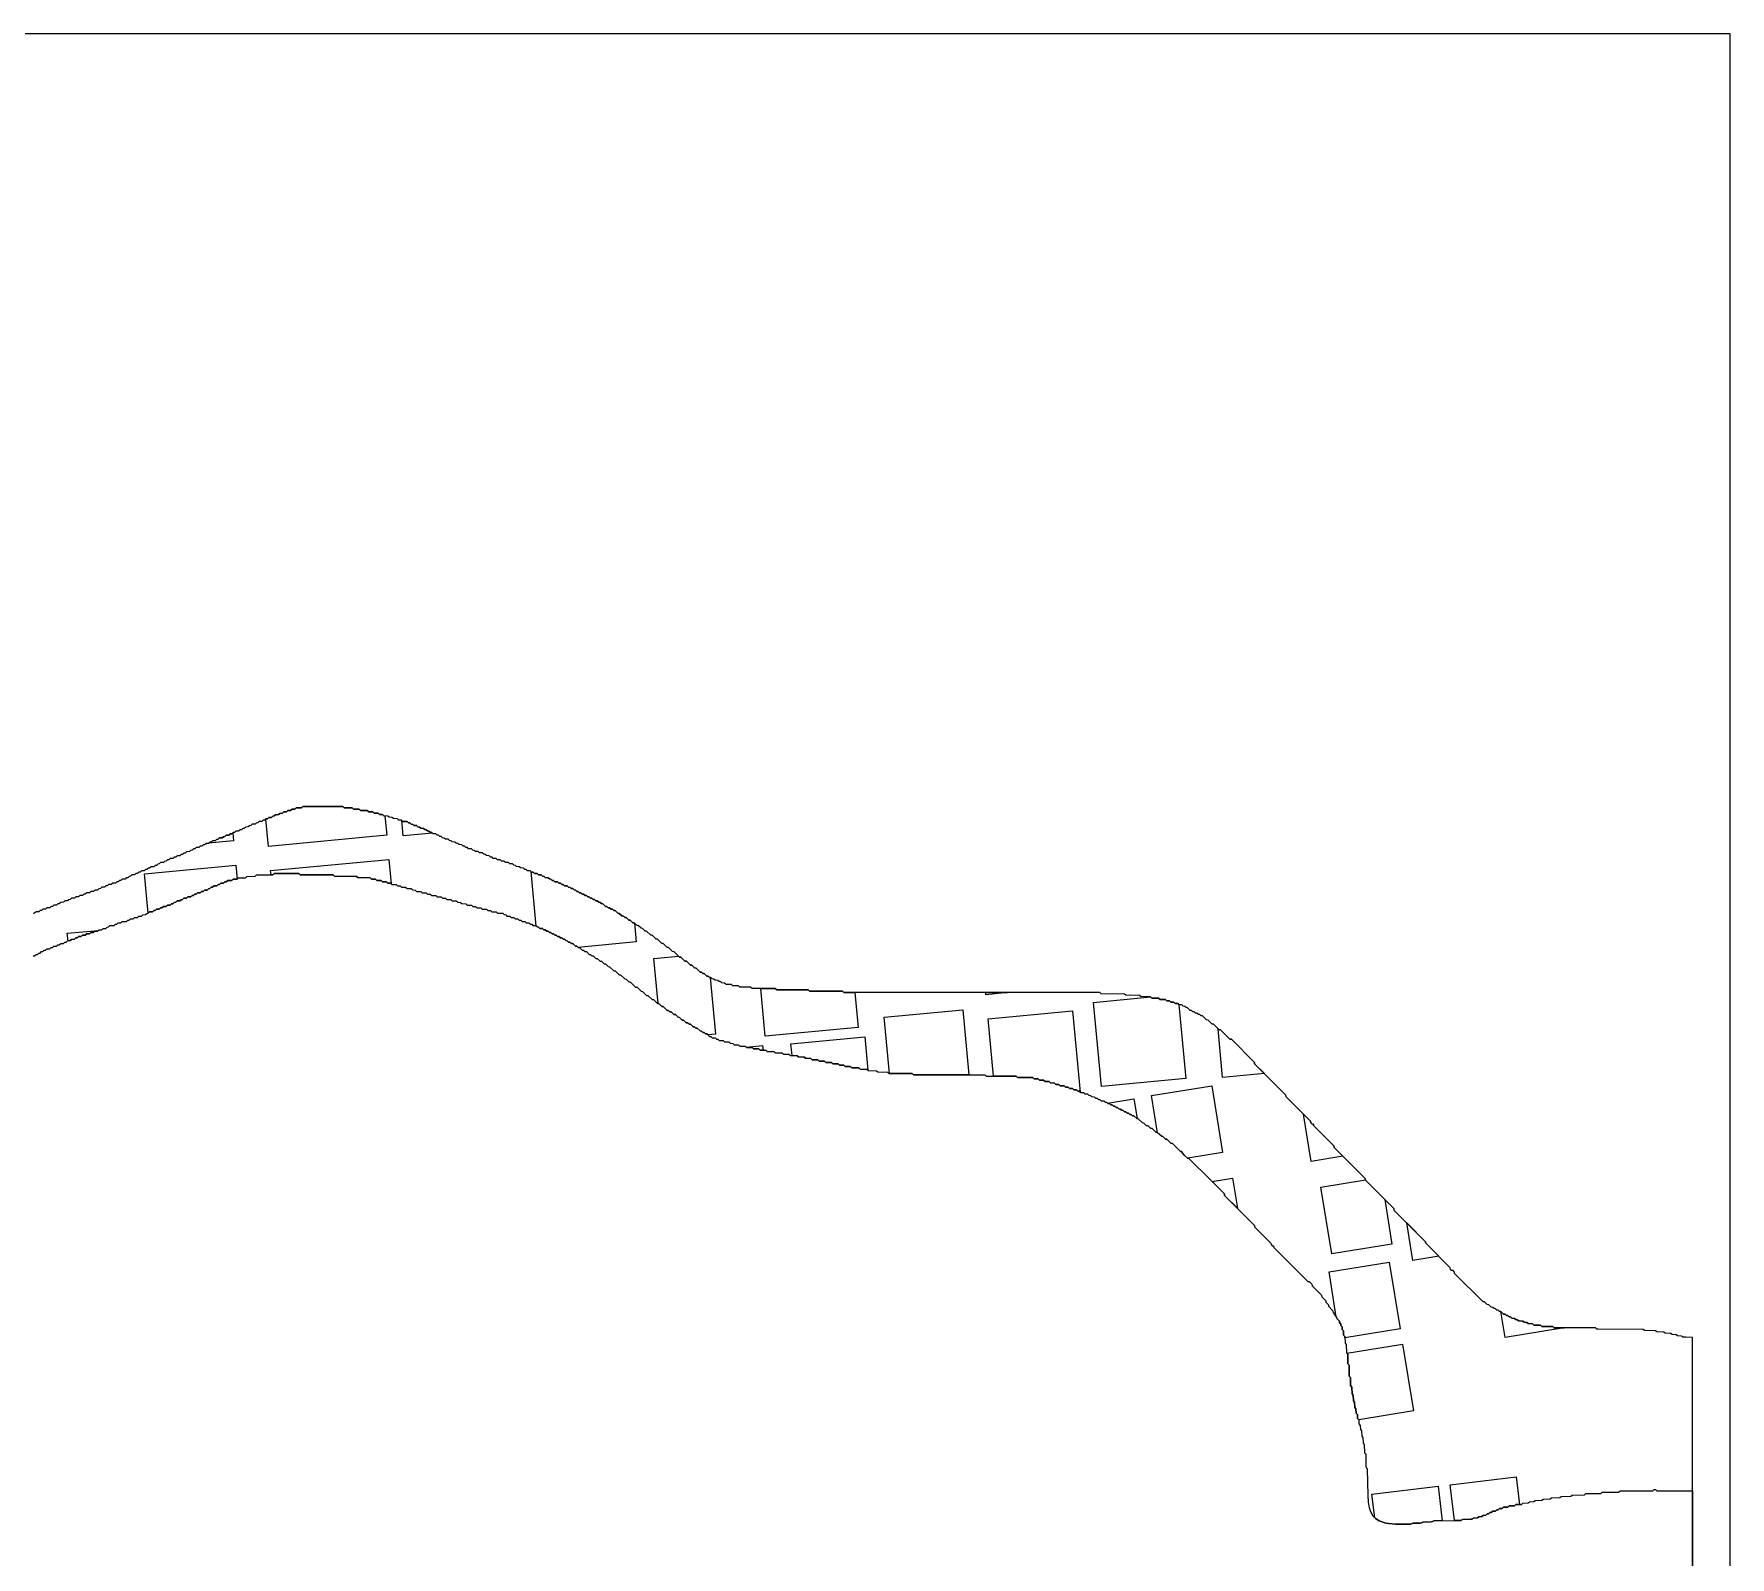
# Model space of a CAD drawing. Header units: millimetres. Extents: x 0 to 1219, y 0 to 1240.
# Drawn here: x 600 to 1219, y 663 to 1219 of the extents above; entities that cross this region are included whole.
import ezdxf

# ---------------------------------------------------------------- set-up
doc = ezdxf.new("R2010")
doc.units = ezdxf.units.MM
for name, color, linetype in [('CUT_OUTER', 1, 'Continuous'), ('ENGRAVE_BLDG_BOX', 5, 'Continuous'), ('ENGRAVE_BLDG_FOOTPRINT', 8, 'Continuous'), ('ENGRAVE_NEXT', 3, 'Continuous'), ('SHEET_EDGE', 7, 'Continuous')]:
    doc.layers.add(name, color=color, linetype=linetype)

msp = doc.modelspace()

# ---------------------------------------------------------------- linework, layer by layer
at = {"layer": 'CUT_OUTER'}
msp.add_lwpolyline([(1205.5, 276.94), (1205.5, 743.14), (1203, 743.15), (1202, 743.23), (1201.72, 743.5), (1201.5, 743.61), (1200, 743.69), (1199.5, 744.09), (1198, 744.17), (1197.5, 744.58), (1195.5, 744.65), (1195, 745.07), (1192.5, 745.14), (1192, 745.56), (1188, 745.63), (1187.5, 746.06), (1171, 746.09), (1170.5, 746.12), (1170, 746.56), (1155.5, 746.6), (1155, 746.64), (1154.5, 747.06), (1150.5, 747.14), (1150, 747.57), (1147.5, 747.65), (1147, 748.07), (1145.5, 748.15), (1145, 748.58), (1144, 748.64), (1143.5, 749.07), (1142, 749.16), (1141.5, 749.59), (1141, 749.63), (1140.5, 750.08), (1139.5, 750.15), (1139, 750.59), (1138.5, 750.64), (1138, 751.09), (1137.5, 751.14), (1137, 751.59), (1136.5, 751.64), (1135.5, 752.57), (1135, 752.62), (1134.5, 753.08), (1134, 753.12), (1133.5, 753.58), (1133, 753.63), (1132.5, 754.08), (1132, 754.14), (1131.11, 755), (1131, 755.08), (1130.5, 755.13), (1129.5, 756.08), (1129, 756.14), (1118.59, 766.5), (1118.55, 767), (1118.06, 767.5), (1117.5, 767.61), (1117.11, 768), (1117, 768.57), (1108.08, 777.5), (1108, 778.06), (1096.57, 789.5), (1096.5, 790.05), (1086.06, 800.5), (1086, 801.05), (1074.56, 812.5), (1074.5, 813.05), (1067.06, 820.5), (1067, 821.04), (1066.5, 821.08), (1066.08, 821.5), (1066, 822.05), (1057.07, 831), (1057, 831.55), (1045.57, 843), (1045.5, 843.55), (1037.05, 852), (1036.5, 852.07), (1033.05, 855.5), (1032.5, 855.56), (1030.55, 857.5), (1030, 857.56), (1028.55, 859), (1028, 859.06), (1026.5, 860.53), (1026, 860.56), (1025.5, 861.04), (1025, 861.06), (1024.5, 861.54), (1024, 861.56), (1023.5, 862.04), (1023, 862.06), (1022.5, 862.54), (1022, 862.57), (1021, 863.54), (1020.5, 863.56), (1020.05, 864), (1019.5, 864.05), (1019, 864.53), (1018, 864.56), (1017.5, 865.03), (1016.5, 865.06), (1016, 865.53), (1015, 865.56), (1014.5, 866.03), (1013.5, 866.06), (1013, 866.53), (1011, 866.57), (1010.5, 867.03), (1008, 867.07), (1007.5, 867.53), (1004, 867.58), (1003.5, 868.04), (998.5, 868.08), (998, 868.54), (989.5, 868.58), (989, 869.04), (896, 869.04), (895.5, 869.06), (895, 869.53), (883, 869.55), (882.5, 870.03), (871.5, 870.04), (871, 870.06), (870.5, 870.53), (862, 870.56), (861.5, 871.03), (857.5, 871.06), (857, 871.53), (855, 871.56), (854.5, 872.03), (852.5, 872.07), (852, 872.54), (851, 872.57), (850.56, 873), (850, 873.06), (849.5, 873.53), (848.5, 873.56), (848.06, 874), (847.5, 874.06), (847, 874.54), (846.5, 874.56), (846, 875.04), (845.5, 875.06), (844.5, 876.03), (844, 876.05), (843.5, 876.54), (843, 876.56), (841.54, 878), (841, 878.05), (840, 879.03), (839.5, 879.05), (838.04, 880.5), (837.5, 880.55), (836.03, 882), (835.5, 882.05), (833.53, 884), (833, 884.04), (831.5, 885.53), (831, 885.54), (829.5, 887.03), (829, 887.04), (827.5, 888.52), (827, 888.54), (825.53, 890), (825, 890.04), (823.5, 891.52), (823, 891.54), (822, 892.52), (821.5, 892.54), (820.53, 893.5), (820, 893.54), (819, 894.52), (818.5, 894.54), (817.5, 895.52), (817, 895.54), (816, 896.52), (815.5, 896.54), (815, 897.02), (814.5, 897.04), (813.53, 898), (813, 898.04), (812, 899.02), (811.5, 899.03), (811, 899.52), (810.5, 899.54), (810, 900.02), (809.5, 900.04), (809, 900.52), (808.5, 900.54), (807.5, 901.52), (807, 901.54), (806.5, 902.02), (806, 902.04), (805.5, 902.52), (805, 902.54), (804.5, 903.02), (804, 903.04), (803.5, 903.52), (803, 903.54), (802.5, 904.02), (802, 904.04), (801.5, 904.53), (801, 904.54), (800.5, 905.03), (800, 905.04), (799.5, 905.53), (799, 905.54), (798.5, 906.03), (798, 906.04), (797.5, 906.53), (797, 906.54), (796.5, 907.03), (796, 907.04), (795.54, 907.5), (795, 907.54), (794.5, 908.02), (793.5, 908.05), (793.05, 908.5), (792.5, 908.55), (792, 909.03), (791.5, 909.04), (791, 909.53), (790, 909.55), (789.55, 910), (789, 910.05), (788.5, 910.53), (788, 910.55), (787.5, 911.03), (786.5, 911.05), (786.05, 911.5), (785.5, 911.55), (785, 912.03), (784, 912.06), (783.5, 912.53), (782.5, 912.56), (782.06, 913), (781.5, 913.06), (781, 913.53), (780, 913.56), (779.56, 914), (779, 914.06), (778.5, 914.53), (777.5, 914.57), (777, 915.04), (776, 915.07), (775.57, 915.5), (775, 915.56), (774.5, 916.04), (773.5, 916.07), (773, 916.54), (772, 916.57), (771.5, 917.04), (770.5, 917.08), (770, 917.54), (769, 917.58), (768.5, 918.05), (767.5, 918.09), (767.09, 918.5), (766.5, 918.58), (766, 919.05), (765, 919.09), (764.59, 919.5), (764, 919.58), (763.5, 920.05), (762.5, 920.09), (762, 920.55), (761, 920.6), (760.59, 921), (760, 921.09), (759.5, 921.55), (758.5, 921.6), (758.1, 922), (757.5, 922.09), (757, 922.56), (756.5, 922.59), (756, 923.05), (755, 923.1), (754.6, 923.5), (754, 923.59), (753.5, 924.05), (752.5, 924.1), (752.1, 924.5), (751.5, 924.59), (751, 925.05), (750, 925.1), (749.6, 925.5), (749, 925.6), (748.5, 926.06), (748, 926.09), (747.5, 926.56), (747, 926.59), (746.5, 927.05), (745.5, 927.1), (745.1, 927.5), (744.5, 927.6), (744, 928.06), (743.5, 928.09), (743, 928.56), (742.5, 928.59), (742, 929.05), (741, 929.1), (740.6, 929.5), (740, 929.59), (739.5, 930.05), (738.5, 930.1), (738.1, 930.5), (737.5, 930.59), (737, 931.05), (736.5, 931.08), (736, 931.55), (734.5, 931.59), (734, 932.05), (733, 932.09), (732.5, 932.55), (731, 932.6), (730.5, 933.05), (729.5, 933.09), (729, 933.55), (727.5, 933.59), (727, 934.05), (726, 934.09), (725.5, 934.54), (724, 934.59), (723.5, 935.04), (722, 935.08), (721.5, 935.54), (719, 935.59), (718.5, 936.04), (716.5, 936.08), (716, 936.54), (713, 936.58), (712.5, 937.04), (698, 937.03), (697.5, 936.56), (695.5, 936.53), (695, 936.06), (694, 936.03), (693.5, 935.56), (692.5, 935.53), (692, 935.06), (691, 935.03), (690.5, 934.56), (689.5, 934.53), (689, 934.06), (688, 934.03), (687.5, 933.56), (686.94, 933.5), (686.5, 933.06), (685.5, 933.03), (685, 932.56), (684.5, 932.54), (684, 932.06), (683.44, 932), (683, 931.57), (682, 931.53), (681.5, 931.06), (680.94, 931), (680.5, 930.56), (679.5, 930.53), (679, 930.06), (678.44, 930), (678, 929.56), (677, 929.53), (676.5, 929.05), (676, 929.03), (675.5, 928.56), (674.94, 928.5), (674.5, 928.06), (673.5, 928.03), (673, 927.55), (672.5, 927.53), (672, 927.05), (671.45, 927), (671, 926.56), (670, 926.53), (669.5, 926.05), (668.95, 926), (668.5, 925.55), (667.5, 925.53), (667, 925.05), (666.45, 925), (666, 924.55), (665, 924.53), (664.5, 924.04), (663.96, 924), (663.5, 923.55), (662.5, 923.52), (662, 923.04), (661.5, 923.03), (661, 922.54), (660.46, 922.5), (660, 922.04), (659, 922.02), (658.5, 921.54), (658, 921.52), (657.5, 921.04), (656.96, 921), (656.5, 920.54), (655.5, 920.52), (655, 920.04), (654.5, 920.02), (654, 919.54), (653.46, 919.5), (653, 919.04), (652, 919.02), (651.5, 918.53), (650.97, 918.5), (650.5, 918.04), (649.5, 918.02), (649, 917.53), (648.5, 917.52), (648, 917.03), (647.47, 917), (647, 916.53), (646, 916.52), (645.5, 916.03), (645, 916.02), (644.5, 915.53), (643.97, 915.5), (643.5, 915.03), (642.5, 915.02), (642, 914.53), (641.5, 914.52), (641, 914.03), (640.47, 914), (640, 913.53), (639, 913.52), (638.5, 913.03), (638, 913.02), (637.5, 912.53), (636.97, 912.5), (636.5, 912.03), (635.5, 912.02), (635, 911.53), (634.5, 911.52), (634, 911.03), (633.47, 911), (633, 910.53), (632, 910.52), (631.5, 910.03), (631, 910.02), (630.5, 909.53), (629.97, 909.5), (629.5, 909.03), (628.5, 909.02), (628, 908.53), (627, 908.52), (626.5, 908.03), (625.97, 908), (625.5, 907.53), (624.5, 907.52), (624, 907.03), (623.47, 907), (623, 906.53), (622, 906.52), (621.5, 906.03), (620.5, 906.02), (620, 905.53), (619, 905.52), (618.5, 905.03), (617.97, 905), (617.5, 904.53), (616.5, 904.52), (616, 904.03), (615, 904.02), (614.5, 903.53), (613.5, 903.52), (613, 903.03), (612.47, 903), (612, 902.53), (611, 902.52), (610.5, 902.03), (609.5, 902.02), (609, 901.53), (608.47, 901.5), (608, 901.03), (607, 901.02), (606.5, 900.53), (605.97, 900.5), (605.5, 900.03), (604.5, 900.02), (604, 899.53), (603, 899.51), (602.5, 899.03), (601.97, 899), (601.5, 898.53), (600.5, 898.52), (600, 898.03), (599.47, 898)], dxfattribs=at)
at = {"layer": 'ENGRAVE_BLDG_BOX'}
for points in [[(728.58, 926.5), (685.35, 922.41), (684.4, 932.44), (684.5, 932.54), (685, 932.56), (685.5, 933.03), (686.5, 933.06), (686.94, 933.5), (687.5, 933.56), (688, 934.03), (689, 934.06), (689.5, 934.53), (690.5, 934.56), (691, 935.03), (692, 935.06), (692.5, 935.53), (693.5, 935.56), (694, 936.03), (695, 936.06), (695.5, 936.53), (697.5, 936.56), (698, 937.03), (712.5, 937.04), (713, 936.58), (716, 936.54), (716.5, 936.08), (718.5, 936.04), (719, 935.59), (721.5, 935.54), (722, 935.08), (723.5, 935.04), (724, 934.59), (725.5, 934.54), (726, 934.09), (727, 934.05), (727.5, 933.59), (727.91, 933.58), (728.58, 926.5)], [(734.64, 926.32), (734.1, 931.95), (734.5, 931.59), (736, 931.55), (736.5, 931.08), (737, 931.05), (737.5, 930.59), (738.1, 930.5), (738.5, 930.1), (739.5, 930.05), (740, 929.59), (740.6, 929.5), (741, 929.1), (742, 929.05), (742.5, 928.59), (743, 928.56), (743.5, 928.09), (744, 928.06), (744.5, 927.6), (745.1, 927.5), (745.27, 927.33), (734.64, 926.32)], [(662.46, 923.48), (662.5, 923.52), (663.01, 923.54), (662.46, 923.48)], [(672.67, 924.45), (663.54, 923.59), (663.96, 924), (664.5, 924.04), (665, 924.53), (666, 924.55), (666.45, 925), (667, 925.05), (667.5, 925.53), (668.5, 925.55), (668.95, 926), (669.5, 926.05), (670, 926.53), (671, 926.56), (671.45, 927), (672, 927.05), (672.39, 927.43), (672.67, 924.45)], [(686.18, 913.6), (729.41, 917.69), (730.26, 908.77), (730, 909.02), (729, 909.04), (728.5, 909.52), (727, 909.54), (726.5, 910.02), (725, 910.04), (724.5, 910.52), (723, 910.54), (722.5, 911.02), (718, 911.04), (717.5, 911.52), (709.5, 911.54), (709, 912.02), (697, 912.04), (696.5, 912.52), (687.5, 912.52), (687, 912.04), (686.33, 912.03), (686.18, 913.6)], [(640.12, 912.4), (673.52, 915.56), (673.99, 910.53), (672.5, 910.51), (672, 910.03), (670.5, 910.01), (670, 909.52), (669.47, 909.5), (669, 909.03), (668, 909.02), (667.5, 908.53), (666.97, 908.5), (666.5, 908.03), (665.5, 908.02), (665, 907.53), (664.5, 907.52), (664, 907.03), (663.47, 907), (663, 906.53), (662, 906.52), (661.5, 906.03), (660.97, 906), (660.5, 905.53), (659.5, 905.52), (659, 905.03), (658.5, 905.02), (658, 904.53), (657.47, 904.5), (657, 904.03), (656, 904.02), (655.5, 903.53), (654.5, 903.52), (654, 903.03), (653.47, 903), (653, 902.53), (652, 902.52), (651.5, 902.03), (651, 902.02), (650.5, 901.53), (649.97, 901.5), (649.5, 901.03), (648.5, 901.02), (648, 900.53), (647, 900.52), (646.5, 900.03), (645.97, 900), (645.5, 899.53), (644.5, 899.52), (644, 899.03), (643.47, 899), (643, 898.53), (642, 898.52), (641.5, 898.03), (641.48, 898.03), (640.12, 912.4)], [(781.29, 913.26), (781.5, 913.06), (782.06, 913), (782.5, 912.56), (783.5, 912.53), (784, 912.06), (785, 912.03), (785.5, 911.55), (786.05, 911.5), (786.5, 911.05), (787.5, 911.03), (788, 910.55), (788.5, 910.53), (789, 910.05), (789.55, 910), (790, 909.55), (791, 909.53), (791.5, 909.04), (792, 909.03), (792.5, 908.55), (793.05, 908.5), (793.5, 908.05), (794.5, 908.02), (795, 907.54), (795.54, 907.5), (796, 907.04), (796.5, 907.03), (797, 906.54), (797.5, 906.53), (798, 906.04), (798.5, 906.03), (799, 905.54), (799.5, 905.53), (800, 905.04), (800.5, 905.03), (801, 904.54), (801.5, 904.53), (802, 904.04), (802.5, 904.02), (803, 903.54), (803.5, 903.52), (804, 903.04), (804.5, 903.02), (805, 902.54), (805.5, 902.52), (806, 902.04), (806.5, 902.02), (807, 901.54), (807.5, 901.52), (808.5, 900.54), (809, 900.52), (809.5, 900.04), (810, 900.02), (810.5, 899.54), (811, 899.52), (811.5, 899.03), (812, 899.02), (813, 898.04), (813.53, 898), (814.5, 897.04), (815, 897.02), (815.5, 896.54), (816, 896.52), (817, 895.54), (817.5, 895.52), (818.5, 894.54), (819, 894.52), (819.03, 894.49), (819.69, 887.55), (798.49, 885.54), (798, 886.02), (797.5, 886.03), (796.5, 887.02), (796, 887.03), (795.5, 887.52), (795, 887.53), (794.5, 888.02), (794, 888.03), (793.5, 888.52), (793, 888.53), (792.5, 889.02), (792, 889.03), (791.5, 889.52), (791, 889.53), (790.5, 890.02), (790, 890.03), (789.5, 890.52), (789, 890.53), (788.5, 891.02), (788, 891.03), (787.5, 891.52), (787, 891.53), (786.5, 892.02), (786, 892.03), (785.5, 892.52), (784.5, 892.53), (784.03, 893), (783.5, 893.03), (783.18, 893.35), (781.29, 913.26)], [(611.92, 890.71), (623.27, 891.79), (623, 891.53), (622, 891.51), (621.5, 891.03), (620.5, 891.01), (620, 890.53), (619, 890.51), (618.5, 890.03), (617.5, 890.01), (617, 889.52), (616, 889.51), (615.5, 889.02), (614.98, 889), (614.5, 888.53), (613.5, 888.51), (613, 888.03), (612.18, 888.02), (611.92, 890.71)], [(826.17, 881.51), (835.18, 882.36), (835.5, 882.05), (836.03, 882), (837.5, 880.55), (838.04, 880.5), (839.5, 879.05), (840, 879.03), (841, 878.05), (841.54, 878), (843, 876.56), (843.5, 876.54), (844, 876.05), (844.5, 876.03), (845.5, 875.06), (846, 875.04), (846.5, 874.56), (846.68, 874.55), (848.64, 853.84), (845.95, 853.59), (845.5, 854.02), (845, 854.04), (844.5, 854.52), (844, 854.54), (843.5, 855.03), (843, 855.04), (842, 856.02), (841.5, 856.04), (841, 856.52), (840.5, 856.54), (839.5, 857.52), (839, 857.53), (838.5, 858.02), (838, 858.04), (837.03, 859), (836.5, 859.04), (835.5, 860.02), (835, 860.04), (834, 861.02), (833.5, 861.04), (832.5, 862.02), (832, 862.03), (831.5, 862.52), (831, 862.54), (829.53, 864), (829, 864.03), (828, 865.02), (827.73, 865.03), (826.17, 881.51)], [(900.78, 856.37), (866.81, 853.16), (865.17, 870.55), (870.5, 870.53), (871, 870.06), (871.5, 870.04), (882.5, 870.03), (883, 869.55), (895, 869.53), (895.5, 869.06), (896, 869.04), (899.58, 869.04), (900.78, 856.37)], [(947.43, 868.29), (947.36, 869.04), (955.34, 869.04), (947.43, 868.29)], [(1020.47, 837.67), (989.64, 834.75), (986.73, 865.49), (1007.58, 867.46), (1008, 867.07), (1010.5, 867.03), (1011, 866.57), (1013, 866.53), (1013.5, 866.06), (1014.5, 866.03), (1015, 865.56), (1016, 865.53), (1016.5, 865.06), (1017.5, 865.03), (1017.91, 864.64), (1020.47, 837.67)], [(910.22, 860.1), (938.97, 862.82), (941.22, 839.03), (921.5, 839.04), (921, 839.06), (920.5, 839.53), (912.16, 839.56), (910.22, 860.1)], [(948.26, 859.53), (979.08, 862.45), (981.9, 832.66), (981.56, 833), (981, 833.05), (980.5, 833.53), (979.5, 833.56), (979, 834.03), (978, 834.06), (977.5, 834.53), (976.5, 834.55), (976, 835.03), (974.5, 835.06), (974, 835.53), (973, 835.55), (972.5, 836.03), (971, 836.05), (970.5, 836.53), (969, 836.55), (968.5, 837.03), (967, 837.05), (966.5, 837.53), (965, 837.55), (964.5, 838.02), (959, 838.05), (958.5, 838.53), (950.24, 838.55), (948.26, 859.53)], [(1033.88, 838.01), (1032.19, 855.87), (1032.5, 855.56), (1033.05, 855.5), (1036.5, 852.07), (1037.05, 852), (1045.5, 843.55), (1045.57, 843), (1049.11, 839.45), (1033.88, 838.01)], [(865.88, 849.75), (866.05, 848.03), (865, 848.04), (864.5, 848.52), (862.5, 848.54), (862, 849.02), (860, 849.04), (859.86, 849.18), (865.88, 849.75)], [(876.22, 850.4), (903.17, 852.95), (904.32, 840.72), (904, 841.03), (901.5, 841.05), (901, 841.53), (898.5, 841.55), (898, 842.03), (896, 842.05), (895.5, 842.53), (894, 842.55), (893.5, 843.02), (891.5, 843.05), (891, 843.52), (889, 843.55), (888.5, 844.02), (886.5, 844.05), (886, 844.52), (884, 844.55), (883.5, 845.02), (881.5, 845.05), (881, 845.52), (879, 845.54), (878.5, 846.02), (876.63, 846.04), (876.22, 850.4)], [(1001.47, 830.24), (1002.64, 823.05), (1002.5, 823.06), (1001.5, 824.03), (1001, 824.06), (1000.5, 824.54), (1000, 824.56), (999.5, 825.04), (999, 825.06), (998.5, 825.54), (998, 825.56), (997.5, 826.04), (997, 826.06), (996.5, 826.54), (996, 826.56), (995.5, 827.04), (995, 827.06), (994.5, 827.54), (994, 827.56), (993.5, 828.04), (993, 828.06), (992.5, 828.54), (992, 828.56), (991.87, 828.68), (1001.47, 830.24)], [(1007.94, 831.43), (1029.9, 835), (1033.87, 810.61), (1021.17, 808.55), (1021, 808.57), (1020, 809.56), (1019.06, 810.5), (1019, 811.04), (1018.5, 811.06), (1015.55, 814), (1015, 814.06), (1013.5, 815.54), (1013, 815.56), (1012, 816.54), (1011.5, 816.57), (1010.14, 817.9), (1007.94, 831.43)], [(1066.17, 807.4), (1063.36, 824.7), (1066, 822.05), (1066.08, 821.5), (1066.5, 821.08), (1067, 821.04), (1067.06, 820.5), (1074.5, 813.05), (1074.56, 812.5), (1077.78, 809.28), (1066.17, 807.4)], [(1037.48, 801.27), (1039.26, 790.3), (1034.57, 795), (1034.5, 795.55), (1030, 800.05), (1037.48, 801.27)], [(1095.71, 777.23), (1073.75, 773.66), (1069.78, 798.05), (1086.04, 800.69), (1086.06, 800.5), (1093.07, 793.49), (1095.71, 777.23)], [(1103.35, 771.22), (1101.12, 784.94), (1108, 778.06), (1108.08, 777.5), (1112.82, 772.75), (1103.35, 771.22)], [(1072.73, 767.05), (1094.69, 770.61), (1098.65, 746.22), (1078.54, 742.96), (1078.53, 743.5), (1078.07, 744), (1078.03, 745.5), (1077.56, 746), (1077.53, 747), (1077.05, 747.5), (1077, 748.06), (1076.56, 748.5), (1076.53, 749), (1075.56, 750), (1075.5, 750.55), (1075.39, 750.66), (1072.73, 767.05)], [(1137.05, 743.09), (1135.51, 752.56), (1136.5, 751.64), (1137, 751.59), (1137.5, 751.14), (1138, 751.09), (1138.5, 750.64), (1139, 750.59), (1139.5, 750.15), (1140.5, 750.08), (1141, 749.63), (1141.5, 749.59), (1142, 749.16), (1143.5, 749.07), (1144, 748.64), (1145, 748.58), (1145.5, 748.15), (1147, 748.07), (1147.5, 747.65), (1150, 747.57), (1150.5, 747.14), (1154.5, 747.06), (1155, 746.64), (1155.5, 746.6), (1158.57, 746.59), (1137.05, 743.09)], [(1099.56, 740.66), (1103.52, 716.27), (1083.57, 713.02), (1083.17, 713.5), (1083.08, 715), (1082.66, 715.5), (1082.58, 717), (1082.16, 717.5), (1082.07, 719.5), (1081.65, 720), (1081.57, 722), (1081.14, 722.5), (1081.06, 725), (1080.63, 725.5), (1080.56, 728.5), (1080.12, 729), (1080.05, 733), (1079.6, 733.5), (1079.54, 737), (1079.23, 737.35), (1099.56, 740.66)], [(1088.41, 685.9), (1112.56, 688.78), (1114.07, 676.18), (1111, 676.16), (1110.5, 675.86), (1110, 675.77), (1107, 675.7), (1106.5, 675.44), (1106, 675.33), (1103.5, 675.25), (1102.5, 674.93), (1101, 674.88), (1097, 674.97), (1094.5, 675.14), (1093.5, 675.31), (1091, 676.18), (1089.69, 677), (1089.44, 677.27), (1088.41, 685.9)], [(1116.96, 689.3), (1141.11, 692.18), (1142.31, 682.13), (1141, 682.08), (1140.5, 681.66), (1138.5, 681.58), (1138, 681.16), (1136.5, 681.08), (1136, 680.66), (1135, 680.59), (1134.5, 680.16), (1134, 680.11), (1133.5, 679.69), (1132.5, 679.6), (1132, 679.18), (1131.5, 679.12), (1131, 678.71), (1130.5, 678.63), (1130, 678.24), (1129, 678.13), (1128.5, 677.75), (1127.5, 677.64), (1127, 677.27), (1125.5, 677.14), (1125.21, 677), (1125, 676.79), (1124.5, 676.71), (1121.5, 676.64), (1121.2, 676.5), (1121, 676.3), (1120.5, 676.22), (1118.52, 676.21), (1116.96, 689.3)]]:
    msp.add_lwpolyline(points, close=True, dxfattribs=at)
at = {"layer": 'ENGRAVE_BLDG_FOOTPRINT'}
for points in [[(728.58, 926.5), (685.35, 922.41), (684.4, 932.44), (684.5, 932.54), (685, 932.56), (685.5, 933.03), (686.5, 933.06), (686.94, 933.5), (687.5, 933.56), (688, 934.03), (689, 934.06), (689.5, 934.53), (690.5, 934.56), (691, 935.03), (692, 935.06), (692.5, 935.53), (693.5, 935.56), (694, 936.03), (695, 936.06), (695.5, 936.53), (697.5, 936.56), (698, 937.03), (712.5, 937.04), (713, 936.58), (716, 936.54), (716.5, 936.08), (718.5, 936.04), (719, 935.59), (721.5, 935.54), (722, 935.08), (723.5, 935.04), (724, 934.59), (725.5, 934.54), (726, 934.09), (727, 934.05), (727.5, 933.59), (727.91, 933.58), (728.58, 926.5)], [(734.64, 926.32), (734.1, 931.95), (734.5, 931.59), (736, 931.55), (736.5, 931.08), (737, 931.05), (737.5, 930.59), (738.1, 930.5), (738.5, 930.1), (739.5, 930.05), (740, 929.59), (740.6, 929.5), (741, 929.1), (742, 929.05), (742.5, 928.59), (743, 928.56), (743.5, 928.09), (744, 928.06), (744.5, 927.6), (745.1, 927.5), (745.27, 927.33), (734.64, 926.32)], [(662.46, 923.48), (662.5, 923.52), (663.01, 923.54), (662.46, 923.48)], [(672.67, 924.45), (663.54, 923.59), (663.96, 924), (664.5, 924.04), (665, 924.53), (666, 924.55), (666.45, 925), (667, 925.05), (667.5, 925.53), (668.5, 925.55), (668.95, 926), (669.5, 926.05), (670, 926.53), (671, 926.56), (671.45, 927), (672, 927.05), (672.39, 927.43), (672.67, 924.45)], [(730.26, 908.77), (730, 909.02), (729, 909.04), (728.5, 909.52), (727, 909.54), (726.5, 910.02), (725, 910.04), (724.5, 910.52), (723, 910.54), (722.5, 911.02), (718, 911.04), (717.5, 911.52), (709.5, 911.54), (709, 912.02), (697, 912.04), (696.5, 912.52), (687.5, 912.52), (687, 912.04), (686.33, 912.03), (686.18, 913.6), (729.41, 917.69), (730.26, 908.77)], [(640.12, 912.4), (673.52, 915.56), (673.99, 910.53), (672.5, 910.51), (672, 910.03), (670.5, 910.01), (670, 909.52), (669.47, 909.5), (669, 909.03), (668, 909.02), (667.5, 908.53), (666.97, 908.5), (666.5, 908.03), (665.5, 908.02), (665, 907.53), (664.5, 907.52), (664, 907.03), (663.47, 907), (663, 906.53), (662, 906.52), (661.5, 906.03), (660.97, 906), (660.5, 905.53), (659.5, 905.52), (659, 905.03), (658.5, 905.02), (658, 904.53), (657.47, 904.5), (657, 904.03), (656, 904.02), (655.5, 903.53), (654.5, 903.52), (654, 903.03), (653.47, 903), (653, 902.53), (652, 902.52), (651.5, 902.03), (651, 902.02), (650.5, 901.53), (649.97, 901.5), (649.5, 901.03), (648.5, 901.02), (648, 900.53), (647, 900.52), (646.5, 900.03), (645.97, 900), (645.5, 899.53), (644.5, 899.52), (644, 899.03), (643.47, 899), (643, 898.53), (642, 898.52), (641.5, 898.03), (641.48, 898.03), (640.12, 912.4)], [(781.29, 913.26), (781.5, 913.06), (782.06, 913), (782.5, 912.56), (783.5, 912.53), (784, 912.06), (785, 912.03), (785.5, 911.55), (786.05, 911.5), (786.5, 911.05), (787.5, 911.03), (788, 910.55), (788.5, 910.53), (789, 910.05), (789.55, 910), (790, 909.55), (791, 909.53), (791.5, 909.04), (792, 909.03), (792.5, 908.55), (793.05, 908.5), (793.5, 908.05), (794.5, 908.02), (795, 907.54), (795.54, 907.5), (796, 907.04), (796.5, 907.03), (797, 906.54), (797.5, 906.53), (798, 906.04), (798.5, 906.03), (799, 905.54), (799.5, 905.53), (800, 905.04), (800.5, 905.03), (801, 904.54), (801.5, 904.53), (802, 904.04), (802.5, 904.02), (803, 903.54), (803.5, 903.52), (804, 903.04), (804.5, 903.02), (805, 902.54), (805.5, 902.52), (806, 902.04), (806.5, 902.02), (807, 901.54), (807.5, 901.52), (808.5, 900.54), (809, 900.52), (809.5, 900.04), (810, 900.02), (810.5, 899.54), (811, 899.52), (811.5, 899.03), (812, 899.02), (813, 898.04), (813.53, 898), (814.5, 897.04), (815, 897.02), (815.5, 896.54), (816, 896.52), (817, 895.54), (817.5, 895.52), (818.5, 894.54), (819, 894.52), (819.03, 894.49), (819.69, 887.55), (798.49, 885.54), (798, 886.02), (797.5, 886.03), (796.5, 887.02), (796, 887.03), (795.5, 887.52), (795, 887.53), (794.5, 888.02), (794, 888.03), (793.5, 888.52), (793, 888.53), (792.5, 889.02), (792, 889.03), (791.5, 889.52), (791, 889.53), (790.5, 890.02), (790, 890.03), (789.5, 890.52), (789, 890.53), (788.5, 891.02), (788, 891.03), (787.5, 891.52), (787, 891.53), (786.5, 892.02), (786, 892.03), (785.5, 892.52), (784.5, 892.53), (784.03, 893), (783.5, 893.03), (783.18, 893.35), (781.29, 913.26)], [(611.92, 890.71), (623.27, 891.79), (623, 891.53), (622, 891.51), (621.5, 891.03), (620.5, 891.01), (620, 890.53), (619, 890.51), (618.5, 890.03), (617.5, 890.01), (617, 889.52), (616, 889.51), (615.5, 889.02), (614.98, 889), (614.5, 888.53), (613.5, 888.51), (613, 888.03), (612.18, 888.02), (611.92, 890.71)], [(848.64, 853.84), (845.95, 853.59), (845.5, 854.02), (845, 854.04), (844.5, 854.52), (844, 854.54), (843.5, 855.03), (843, 855.04), (842, 856.02), (841.5, 856.04), (841, 856.52), (840.5, 856.54), (839.5, 857.52), (839, 857.53), (838.5, 858.02), (838, 858.04), (837.03, 859), (836.5, 859.04), (835.5, 860.02), (835, 860.04), (834, 861.02), (833.5, 861.04), (832.5, 862.02), (832, 862.03), (831.5, 862.52), (831, 862.54), (829.53, 864), (829, 864.03), (828, 865.02), (827.73, 865.03), (826.17, 881.51), (835.18, 882.36), (835.5, 882.05), (836.03, 882), (837.5, 880.55), (838.04, 880.5), (839.5, 879.05), (840, 879.03), (841, 878.05), (841.54, 878), (843, 876.56), (843.5, 876.54), (844, 876.05), (844.5, 876.03), (845.5, 875.06), (846, 875.04), (846.5, 874.56), (846.68, 874.55), (848.64, 853.84)], [(900.78, 856.37), (866.81, 853.16), (865.17, 870.55), (870.5, 870.53), (871, 870.06), (871.5, 870.04), (882.5, 870.03), (883, 869.55), (895, 869.53), (895.5, 869.06), (896, 869.04), (899.58, 869.04), (900.78, 856.37)], [(947.43, 868.29), (947.36, 869.04), (955.34, 869.04), (947.43, 868.29)], [(1020.47, 837.67), (989.64, 834.75), (986.73, 865.49), (1007.58, 867.46), (1008, 867.07), (1010.5, 867.03), (1011, 866.57), (1013, 866.53), (1013.5, 866.06), (1014.5, 866.03), (1015, 865.56), (1016, 865.53), (1016.5, 865.06), (1017.5, 865.03), (1017.91, 864.64), (1020.47, 837.67)], [(910.22, 860.1), (938.97, 862.82), (941.22, 839.03), (921.5, 839.04), (921, 839.06), (920.5, 839.53), (912.16, 839.56), (910.22, 860.1)], [(948.26, 859.53), (979.08, 862.45), (981.9, 832.66), (981.56, 833), (981, 833.05), (980.5, 833.53), (979.5, 833.56), (979, 834.03), (978, 834.06), (977.5, 834.53), (976.5, 834.55), (976, 835.03), (974.5, 835.06), (974, 835.53), (973, 835.55), (972.5, 836.03), (971, 836.05), (970.5, 836.53), (969, 836.55), (968.5, 837.03), (967, 837.05), (966.5, 837.53), (965, 837.55), (964.5, 838.02), (959, 838.05), (958.5, 838.53), (950.24, 838.55), (948.26, 859.53)], [(1033.88, 838.01), (1032.19, 855.87), (1032.5, 855.56), (1033.05, 855.5), (1036.5, 852.07), (1037.05, 852), (1045.5, 843.55), (1045.57, 843), (1049.11, 839.45), (1033.88, 838.01)], [(865.88, 849.75), (866.05, 848.03), (865, 848.04), (864.5, 848.52), (862.5, 848.54), (862, 849.02), (860, 849.04), (859.86, 849.18), (865.88, 849.75)], [(876.22, 850.4), (903.17, 852.95), (904.32, 840.72), (904, 841.03), (901.5, 841.05), (901, 841.53), (898.5, 841.55), (898, 842.03), (896, 842.05), (895.5, 842.53), (894, 842.55), (893.5, 843.02), (891.5, 843.05), (891, 843.52), (889, 843.55), (888.5, 844.02), (886.5, 844.05), (886, 844.52), (884, 844.55), (883.5, 845.02), (881.5, 845.05), (881, 845.52), (879, 845.54), (878.5, 846.02), (876.63, 846.04), (876.22, 850.4)], [(1001.47, 830.24), (1002.64, 823.05), (1002.5, 823.06), (1001.5, 824.03), (1001, 824.06), (1000.5, 824.54), (1000, 824.56), (999.5, 825.04), (999, 825.06), (998.5, 825.54), (998, 825.56), (997.5, 826.04), (997, 826.06), (996.5, 826.54), (996, 826.56), (995.5, 827.04), (995, 827.06), (994.5, 827.54), (994, 827.56), (993.5, 828.04), (993, 828.06), (992.5, 828.54), (992, 828.56), (991.87, 828.68), (1001.47, 830.24)], [(1029.9, 835), (1033.87, 810.61), (1021.17, 808.55), (1021, 808.57), (1020, 809.56), (1019.06, 810.5), (1019, 811.04), (1018.5, 811.06), (1015.55, 814), (1015, 814.06), (1013.5, 815.54), (1013, 815.56), (1012, 816.54), (1011.5, 816.57), (1010.14, 817.9), (1007.94, 831.43), (1029.9, 835)], [(1066.17, 807.4), (1063.36, 824.7), (1066, 822.05), (1066.08, 821.5), (1066.5, 821.08), (1067, 821.04), (1067.06, 820.5), (1074.5, 813.05), (1074.56, 812.5), (1077.78, 809.28), (1066.17, 807.4)], [(1037.48, 801.27), (1039.26, 790.3), (1034.57, 795), (1034.5, 795.55), (1030, 800.05), (1037.48, 801.27)], [(1086.04, 800.69), (1086.06, 800.5), (1093.07, 793.49), (1095.71, 777.23), (1073.75, 773.66), (1069.78, 798.05), (1086.04, 800.69)], [(1103.35, 771.22), (1101.12, 784.94), (1108, 778.06), (1108.08, 777.5), (1112.82, 772.75), (1103.35, 771.22)], [(1094.69, 770.61), (1098.65, 746.22), (1078.54, 742.96), (1078.53, 743.5), (1078.07, 744), (1078.03, 745.5), (1077.56, 746), (1077.53, 747), (1077.05, 747.5), (1077, 748.06), (1076.56, 748.5), (1076.53, 749), (1075.56, 750), (1075.5, 750.55), (1075.39, 750.66), (1072.73, 767.05), (1094.69, 770.61)], [(1137.05, 743.09), (1135.51, 752.56), (1136.5, 751.64), (1137, 751.59), (1137.5, 751.14), (1138, 751.09), (1138.5, 750.64), (1139, 750.59), (1139.5, 750.15), (1140.5, 750.08), (1141, 749.63), (1141.5, 749.59), (1142, 749.16), (1143.5, 749.07), (1144, 748.64), (1145, 748.58), (1145.5, 748.15), (1147, 748.07), (1147.5, 747.65), (1150, 747.57), (1150.5, 747.14), (1154.5, 747.06), (1155, 746.64), (1155.5, 746.6), (1158.57, 746.59), (1137.05, 743.09)], [(1099.56, 740.66), (1103.52, 716.27), (1083.57, 713.02), (1083.17, 713.5), (1083.08, 715), (1082.66, 715.5), (1082.58, 717), (1082.16, 717.5), (1082.07, 719.5), (1081.65, 720), (1081.57, 722), (1081.14, 722.5), (1081.06, 725), (1080.63, 725.5), (1080.56, 728.5), (1080.12, 729), (1080.05, 733), (1079.6, 733.5), (1079.54, 737), (1079.23, 737.35), (1099.56, 740.66)], [(1088.41, 685.9), (1112.56, 688.78), (1114.07, 676.18), (1111, 676.16), (1110.5, 675.86), (1110, 675.77), (1107, 675.7), (1106.5, 675.44), (1106, 675.33), (1103.5, 675.25), (1102.5, 674.93), (1101, 674.88), (1097, 674.97), (1094.5, 675.14), (1093.5, 675.31), (1091, 676.18), (1089.69, 677), (1089.44, 677.27), (1088.41, 685.9)], [(1116.96, 689.3), (1141.11, 692.18), (1142.31, 682.13), (1141, 682.08), (1140.5, 681.66), (1138.5, 681.58), (1138, 681.16), (1136.5, 681.08), (1136, 680.66), (1135, 680.59), (1134.5, 680.16), (1134, 680.11), (1133.5, 679.69), (1132.5, 679.6), (1132, 679.18), (1131.5, 679.12), (1131, 678.71), (1130.5, 678.63), (1130, 678.24), (1129, 678.13), (1128.5, 677.75), (1127.5, 677.64), (1127, 677.27), (1125.5, 677.14), (1125.21, 677), (1125, 676.79), (1124.5, 676.71), (1121.5, 676.64), (1121.2, 676.5), (1121, 676.3), (1120.5, 676.22), (1118.52, 676.21), (1116.96, 689.3)]]:
    msp.add_lwpolyline(points, close=True, dxfattribs=at)
at = {"layer": 'ENGRAVE_NEXT'}
msp.add_lwpolyline([(599.5, 882.52), (600, 882.52), (600.5, 883.02), (601, 883.02), (601.5, 883.52), (602, 883.52), (602.5, 884.02), (603, 884.02), (603.5, 884.52), (604, 884.52), (604.5, 885.01), (605.5, 885.03), (605.98, 885.5), (606.5, 885.52), (607, 886.01), (608, 886.03), (608.48, 886.5), (609, 886.52), (609.5, 887.01), (610.5, 887.03), (610.98, 887.5), (611.5, 887.52), (612, 888.01), (613, 888.03), (613.5, 888.51), (614.5, 888.53), (614.98, 889), (615.5, 889.02), (616, 889.51), (617, 889.52), (617.5, 890.01), (618.5, 890.03), (619, 890.51), (620, 890.53), (620.5, 891.01), (621.5, 891.03), (622, 891.51), (623, 891.53), (623.5, 892.01), (624.5, 892.03), (625, 892.52), (626, 892.53), (626.48, 893), (627, 893.02), (627.5, 893.51), (629, 893.53), (629.47, 894), (630, 894.02), (630.5, 894.51), (631.5, 894.53), (632, 895.01), (633.5, 895.03), (633.97, 895.5), (634.5, 895.53), (635, 896.01), (636, 896.03), (636.5, 896.52), (637.5, 896.53), (638, 897.02), (639, 897.03), (639.5, 897.52), (640.5, 897.53), (640.97, 898), (641.5, 898.03), (642, 898.52), (643, 898.53), (643.47, 899), (644, 899.03), (644.5, 899.52), (645.5, 899.53), (645.97, 900), (646.5, 900.03), (647, 900.52), (648, 900.53), (648.5, 901.02), (649.5, 901.03), (649.97, 901.5), (650.5, 901.53), (651, 902.02), (651.5, 902.03), (652, 902.52), (653, 902.53), (653.47, 903), (654, 903.03), (654.5, 903.52), (655.5, 903.53), (656, 904.02), (657, 904.03), (657.47, 904.5), (658, 904.53), (658.5, 905.02), (659, 905.03), (659.5, 905.52), (660.5, 905.53), (660.97, 906), (661.5, 906.03), (662, 906.52), (663, 906.53), (663.47, 907), (664, 907.03), (664.5, 907.52), (665, 907.53), (665.5, 908.02), (666.5, 908.03), (666.97, 908.5), (667.5, 908.53), (668, 909.02), (669, 909.03), (669.47, 909.5), (670, 909.52), (670.5, 910.01), (672, 910.03), (672.5, 910.51), (674, 910.53), (674.5, 911.01), (677, 911.03), (677.5, 911.52), (680.5, 911.53), (681, 912.02), (687, 912.04), (687.5, 912.52), (696.5, 912.52), (697, 912.04), (709, 912.02), (709.5, 911.54), (717.5, 911.52), (718, 911.04), (722.5, 911.02), (723, 910.54), (724.5, 910.52), (725, 910.04), (726.5, 910.02), (727, 909.54), (728.5, 909.52), (729, 909.04), (730, 909.02), (730.5, 908.54), (732, 908.52), (732.5, 908.04), (733.5, 908.02), (734, 907.54), (735.5, 907.52), (736, 907.04), (737.5, 907.02), (738, 906.54), (739, 906.52), (739.5, 906.04), (741, 906.02), (741.5, 905.54), (743, 905.52), (743.5, 905.04), (744.5, 905.02), (745, 904.54), (746.5, 904.52), (747, 904.04), (748.5, 904.02), (749, 903.54), (750, 903.52), (750.5, 903.04), (752, 903.02), (752.5, 902.54), (754, 902.52), (754.5, 902.03), (755.5, 902.02), (756, 901.54), (757.5, 901.52), (758, 901.04), (759.5, 901.02), (760, 900.53), (761, 900.52), (761.5, 900.04), (763, 900.02), (763.5, 899.53), (765, 899.52), (765.5, 899.03), (766.5, 899.02), (767, 898.53), (768.5, 898.52), (769, 898.03), (771, 898.02), (771.5, 897.53), (772.03, 897.5), (772.5, 897.03), (773.5, 897.02), (774, 896.53), (775, 896.52), (775.5, 896.03), (776.5, 896.02), (777, 895.53), (777.53, 895.5), (778, 895.03), (779, 895.02), (779.5, 894.53), (780.5, 894.52), (781, 894.03), (781.53, 894), (782, 893.53), (783, 893.52), (783.5, 893.03), (784.03, 893), (784.5, 892.53), (785.5, 892.52), (786, 892.03), (786.5, 892.02), (787, 891.53), (787.5, 891.52), (788, 891.03), (788.5, 891.02), (789, 890.53), (789.5, 890.52), (790, 890.03), (790.5, 890.02), (791, 889.53), (791.5, 889.52), (792, 889.03), (792.5, 889.02), (793, 888.53), (793.5, 888.52), (794, 888.03), (794.5, 888.02), (795, 887.53), (795.5, 887.52), (796, 887.03), (796.5, 887.02), (797.5, 886.03), (798, 886.02), (798.5, 885.53), (799, 885.52), (800, 884.53), (800.5, 884.52), (801, 884.03), (801.5, 884.02), (802.5, 883.03), (803, 883.02), (803.5, 882.53), (804, 882.52), (805, 881.53), (805.5, 881.52), (806.5, 880.53), (807.02, 880.5), (808, 879.53), (808.5, 879.52), (809.5, 878.53), (810, 878.52), (811.5, 877.03), (812, 877.02), (813.5, 875.53), (814.02, 875.5), (815.5, 874.03), (816, 874.02), (817, 873.03), (817.5, 873.02), (819.5, 871.03), (820, 871.02), (821.5, 869.53), (822, 869.52), (823.5, 868.03), (824, 868.02), (825.5, 866.54), (826.03, 866.5), (827.5, 865.04), (828, 865.02), (829, 864.03), (829.53, 864), (831, 862.54), (831.5, 862.52), (832, 862.03), (832.5, 862.02), (833.5, 861.04), (834, 861.02), (835, 860.04), (835.5, 860.02), (836.5, 859.04), (837.03, 859), (838, 858.04), (838.5, 858.02), (839, 857.53), (839.5, 857.52), (840.5, 856.54), (841, 856.52), (841.5, 856.04), (842, 856.02), (843, 855.04), (843.5, 855.03), (844, 854.54), (844.5, 854.52), (845, 854.04), (845.5, 854.02), (846.5, 853.05), (847, 853.03), (847.5, 852.55), (848.5, 852.52), (849, 852.04), (849.55, 852), (850, 851.55), (851.5, 851.52), (852, 851.04), (853.5, 851.02), (854, 850.54), (855, 850.52), (855.5, 850.04), (857, 850.02), (857.5, 849.54), (859.5, 849.52), (860, 849.04), (862, 849.02), (862.5, 848.54), (864.5, 848.52), (865, 848.04), (867, 848.02), (867.5, 847.54), (870, 847.52), (870.5, 847.04), (873, 847.02), (873.5, 846.54), (875.5, 846.52), (876, 846.04), (878.5, 846.02), (879, 845.54), (881, 845.52), (881.5, 845.05), (883.5, 845.02), (884, 844.55), (886, 844.52), (886.5, 844.05), (888.5, 844.02), (889, 843.55), (891, 843.52), (891.5, 843.05), (893.5, 843.02), (894, 842.55), (895.5, 842.53), (896, 842.05), (898, 842.03), (898.5, 841.55), (901, 841.53), (901.5, 841.05), (904, 841.03), (904.5, 840.56), (907.5, 840.53), (908, 840.06), (911.5, 840.03), (912, 839.56), (920.5, 839.53), (921, 839.06), (921.5, 839.04), (947, 839.03), (947.5, 838.56), (958.5, 838.53), (959, 838.05), (964.5, 838.02), (965, 837.55), (966.5, 837.53), (967, 837.05), (968.5, 837.03), (969, 836.55), (970.5, 836.53), (971, 836.05), (972.5, 836.03), (973, 835.55), (974, 835.53), (974.5, 835.06), (976, 835.03), (976.5, 834.55), (977.5, 834.53), (978, 834.06), (979, 834.03), (979.5, 833.56), (980.5, 833.53), (981, 833.05), (981.56, 833), (982, 832.56), (983, 832.53), (983.5, 832.06), (984.5, 832.03), (985, 831.55), (985.56, 831.5), (986, 831.06), (987, 831.03), (987.5, 830.55), (988, 830.54), (988.5, 830.06), (989.06, 830), (989.5, 829.56), (990.5, 829.53), (991, 829.05), (991.5, 829.04), (992, 828.56), (992.5, 828.54), (993, 828.06), (993.5, 828.04), (994, 827.56), (994.5, 827.54), (995, 827.06), (995.5, 827.04), (996, 826.56), (996.5, 826.54), (997, 826.06), (997.5, 826.04), (998, 825.56), (998.5, 825.54), (999, 825.06), (999.5, 825.04), (1000, 824.56), (1000.5, 824.54), (1001, 824.06), (1001.5, 824.03), (1002.5, 823.06), (1003.05, 823), (1004.5, 821.57), (1005, 821.54), (1006, 820.57), (1006.5, 820.54), (1007.5, 819.56), (1008.05, 819.5), (1009.5, 818.07), (1010, 818.04), (1011.5, 816.57), (1012, 816.54), (1013, 815.56), (1013.5, 815.54), (1015, 814.06), (1015.55, 814), (1018.5, 811.06), (1019, 811.04), (1019.06, 810.5), (1020, 809.56), (1021, 808.57), (1021.55, 808.5), (1029.56, 800.5), (1034.5, 795.55), (1034.57, 795), (1045.5, 784.05), (1045.57, 783.5), (1051.5, 777.56), (1051.59, 777), (1052, 776.59), (1052.5, 776.54), (1052.57, 776), (1065, 763.57), (1065.5, 763.54), (1066.5, 762.55), (1066.56, 762), (1070, 758.55), (1070.06, 758), (1071.54, 756.5), (1071.56, 756), (1072.54, 755), (1072.56, 754.5), (1074.03, 753), (1074.06, 752.5), (1074.54, 752), (1074.56, 751.5), (1075.5, 750.55), (1075.56, 750), (1076.53, 749), (1076.56, 748.5), (1077, 748.06), (1077.05, 747.5), (1077.53, 747), (1077.56, 746), (1078.03, 745.5), (1078.07, 744), (1078.53, 743.5), (1078.58, 741), (1079.04, 740.5), (1079.09, 737.5), (1079.54, 737), (1079.6, 733.5), (1080.05, 733), (1080.12, 729), (1080.56, 728.5), (1080.63, 725.5), (1081.06, 725), (1081.14, 722.5), (1081.57, 722), (1081.65, 720), (1082.07, 719.5), (1082.16, 717.5), (1082.58, 717), (1082.66, 715.5), (1083.08, 715), (1083.17, 713.5), (1083.58, 713), (1083.67, 711.5), (1084.09, 711), (1084.18, 709.5), (1084.59, 709), (1084.69, 707), (1085.09, 706.5), (1085.21, 704.5), (1085.6, 704), (1085.74, 701), (1086, 700.74), (1086.12, 700.5), (1086.23, 696), (1086.32, 695.5), (1086.5, 695.32), (1086.65, 695), (1086.9, 685.5), (1087.04, 683), (1087.22, 681.5), (1087.33, 681), (1087.9, 679.5), (1088.76, 678), (1089.69, 677), (1091, 676.18), (1093.5, 675.31), (1094.5, 675.14), (1097, 674.97), (1101, 674.88), (1102.5, 674.93), (1103.5, 675.25), (1106, 675.33), (1106.5, 675.44), (1107, 675.7), (1110, 675.77), (1110.5, 675.86), (1111, 676.16), (1120.5, 676.22), (1121, 676.3), (1121.2, 676.5), (1121.5, 676.64), (1124.5, 676.71), (1125, 676.79), (1125.21, 677), (1125.5, 677.14), (1127, 677.27), (1127.5, 677.64), (1128.5, 677.75), (1129, 678.13), (1130, 678.24), (1130.5, 678.63), (1131, 678.71), (1131.5, 679.12), (1132, 679.18), (1132.5, 679.6), (1133.5, 679.69), (1134, 680.11), (1134.5, 680.16), (1135, 680.59), (1136, 680.66), (1136.5, 681.08), (1138, 681.16), (1138.5, 681.58), (1140.5, 681.66), (1141, 682.08), (1143, 682.15), (1143.5, 682.57), (1145.5, 682.65), (1146, 683.07), (1147.5, 683.13), (1148, 683.57), (1150.5, 683.63), (1151, 684.06), (1153.5, 684.13), (1154, 684.56), (1157, 684.62), (1157.5, 685.06), (1161, 685.12), (1161.5, 685.56), (1166, 685.62), (1166.5, 686.06), (1172, 686.12), (1172.5, 686.55), (1178.5, 686.61), (1179, 687.05), (1190.5, 687.08), (1191, 687.11), (1191.5, 687.55), (1192, 687.55), (1192.5, 687.11), (1193, 687.08), (1205.5, 687.07), (1205.5, 298.98)], dxfattribs=at)
at = {"layer": 'SHEET_EDGE'}
msp.add_lwpolyline([(0, 0), (1219.2, 0), (1219.2, 1219.2), (0, 1219.2)], close=True, dxfattribs=at)

doc.saveas('drawing.dxf')
